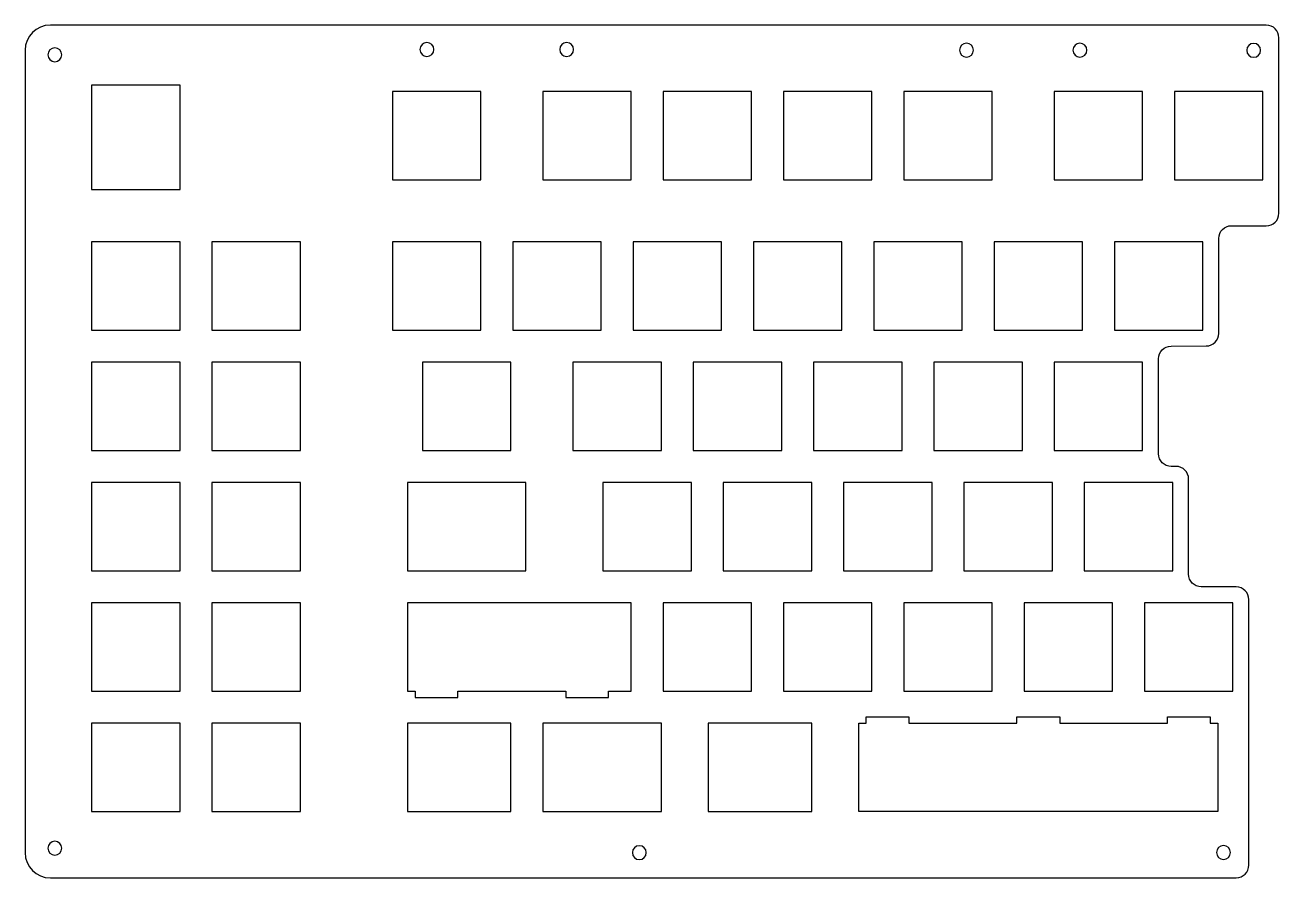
# Model space of a CAD drawing. Header units: inches. Extents: x 51 to 249, y -218 to -83.
import ezdxf

# ---------------------------------------------------------------- set-up
doc = ezdxf.new("R2010")
doc.units = ezdxf.units.IN
doc.header["$MEASUREMENT"] = 0
doc.layers.add('Layer 1', color=7, linetype='Continuous')

# ---------------------------------------------------------------- blocks, each defined once
blk = doc.blocks.new('block 2')
at = {"layer": 'Layer 1', "color": 7, "lineweight": 25, "true_color": 0xffffff}
blk.add_lwpolyline([(108.96, -107.25), (122.96, -107.25), (122.96, -93.25), (108.96, -93.25), (108.96, -107.25)], dxfattribs=at)
blk = doc.blocks.new('block 3')
at = {"layer": 'Layer 1', "color": 7, "lineweight": 25, "true_color": 0xffffff}
blk.add_lwpolyline([(132.77, -107.25), (146.77, -107.25), (146.77, -93.25), (132.77, -93.25), (132.77, -107.25)], dxfattribs=at)
blk = doc.blocks.new('block 4')
at = {"layer": 'Layer 1', "color": 7, "lineweight": 25, "true_color": 0xffffff}
blk.add_lwpolyline([(151.82, -107.25), (165.82, -107.25), (165.82, -93.25), (151.82, -93.25), (151.82, -107.25)], dxfattribs=at)
blk = doc.blocks.new('block 5')
at = {"layer": 'Layer 1', "color": 7, "lineweight": 25, "true_color": 0xffffff}
blk.add_lwpolyline([(170.87, -107.25), (184.87, -107.25), (184.87, -93.25), (170.87, -93.25), (170.87, -107.25)], dxfattribs=at)
blk = doc.blocks.new('block 6')
at = {"layer": 'Layer 1', "color": 7, "lineweight": 25, "true_color": 0xffffff}
blk.add_lwpolyline([(189.92, -107.25), (203.92, -107.25), (203.92, -93.25), (189.92, -93.25), (189.92, -107.25)], dxfattribs=at)
blk = doc.blocks.new('block 7')
at = {"layer": 'Layer 1', "color": 7, "lineweight": 25, "true_color": 0xffffff}
blk.add_lwpolyline([(213.74, -107.25), (227.74, -107.25), (227.74, -93.25), (213.74, -93.25), (213.74, -107.25)], dxfattribs=at)
blk = doc.blocks.new('block 8')
at = {"layer": 'Layer 1', "color": 7, "lineweight": 25, "true_color": 0xffffff}
blk.add_lwpolyline([(232.79, -107.25), (246.79, -107.25), (246.79, -93.25), (232.79, -93.25), (232.79, -107.25)], dxfattribs=at)
blk = doc.blocks.new('block 9')
at = {"layer": 'Layer 1', "color": 7, "lineweight": 25, "true_color": 0xffffff}
blk.add_lwpolyline([(108.96, -131.06), (122.96, -131.06), (122.96, -117.06), (108.96, -117.06), (108.96, -131.06)], dxfattribs=at)
blk = doc.blocks.new('block 10')
at = {"layer": 'Layer 1', "color": 7, "lineweight": 25, "true_color": 0xffffff}
blk.add_lwpolyline([(128.01, -131.06), (142.01, -131.06), (142.01, -117.06), (128.01, -117.06), (128.01, -131.06)], dxfattribs=at)
blk = doc.blocks.new('block 11')
at = {"layer": 'Layer 1', "color": 7, "lineweight": 25, "true_color": 0xffffff}
blk.add_lwpolyline([(147.06, -131.06), (161.06, -131.06), (161.06, -117.06), (147.06, -117.06), (147.06, -131.06)], dxfattribs=at)
blk = doc.blocks.new('block 12')
at = {"layer": 'Layer 1', "color": 7, "lineweight": 25, "true_color": 0xffffff}
blk.add_lwpolyline([(166.11, -131.06), (180.11, -131.06), (180.11, -117.06), (166.11, -117.06), (166.11, -131.06)], dxfattribs=at)
blk = doc.blocks.new('block 13')
at = {"layer": 'Layer 1', "color": 7, "lineweight": 25, "true_color": 0xffffff}
blk.add_lwpolyline([(185.16, -131.06), (199.16, -131.06), (199.16, -117.06), (185.16, -117.06), (185.16, -131.06)], dxfattribs=at)
blk = doc.blocks.new('block 14')
at = {"layer": 'Layer 1', "color": 7, "lineweight": 25, "true_color": 0xffffff}
blk.add_lwpolyline([(204.21, -131.06), (218.21, -131.06), (218.21, -117.06), (204.21, -117.06), (204.21, -131.06)], dxfattribs=at)
blk = doc.blocks.new('block 15')
at = {"layer": 'Layer 1', "color": 7, "lineweight": 25, "true_color": 0xffffff}
blk.add_lwpolyline([(223.26, -131.06), (237.26, -131.06), (237.26, -117.06), (223.26, -117.06), (223.26, -131.06)], dxfattribs=at)
blk = doc.blocks.new('block 16')
at = {"layer": 'Layer 1', "color": 7, "lineweight": 25, "true_color": 0xffffff}
blk.add_lwpolyline([(113.72, -150.11), (127.72, -150.11), (127.72, -136.11), (113.72, -136.11), (113.72, -150.11)], dxfattribs=at)
blk = doc.blocks.new('block 17')
at = {"layer": 'Layer 1', "color": 7, "lineweight": 25, "true_color": 0xffffff}
blk.add_lwpolyline([(137.54, -150.11), (151.54, -150.11), (151.54, -136.11), (137.54, -136.11), (137.54, -150.11)], dxfattribs=at)
blk = doc.blocks.new('block 18')
at = {"layer": 'Layer 1', "color": 7, "lineweight": 25, "true_color": 0xffffff}
blk.add_lwpolyline([(156.59, -150.11), (170.59, -150.11), (170.59, -136.11), (156.59, -136.11), (156.59, -150.11)], dxfattribs=at)
blk = doc.blocks.new('block 19')
at = {"layer": 'Layer 1', "color": 7, "lineweight": 25, "true_color": 0xffffff}
blk.add_lwpolyline([(175.64, -150.11), (189.64, -150.11), (189.64, -136.11), (175.64, -136.11), (175.64, -150.11)], dxfattribs=at)
blk = doc.blocks.new('block 20')
at = {"layer": 'Layer 1', "color": 7, "lineweight": 25, "true_color": 0xffffff}
blk.add_lwpolyline([(194.69, -150.11), (208.69, -150.11), (208.69, -136.11), (194.69, -136.11), (194.69, -150.11)], dxfattribs=at)
blk = doc.blocks.new('block 21')
at = {"layer": 'Layer 1', "color": 7, "lineweight": 25, "true_color": 0xffffff}
blk.add_lwpolyline([(213.74, -150.11), (227.74, -150.11), (227.74, -136.11), (213.74, -136.11), (213.74, -150.11)], dxfattribs=at)
blk = doc.blocks.new('block 22')
at = {"layer": 'Layer 1', "color": 7, "lineweight": 25, "true_color": 0xffffff}
blk.add_lwpolyline([(142.3, -169.16), (156.3, -169.16), (156.3, -155.16), (142.3, -155.16), (142.3, -169.16)], dxfattribs=at)
blk = doc.blocks.new('block 23')
at = {"layer": 'Layer 1', "color": 7, "lineweight": 25, "true_color": 0xffffff}
blk.add_lwpolyline([(161.35, -169.16), (175.35, -169.16), (175.35, -155.16), (161.35, -155.16), (161.35, -169.16)], dxfattribs=at)
blk = doc.blocks.new('block 24')
at = {"layer": 'Layer 1', "color": 7, "lineweight": 25, "true_color": 0xffffff}
blk.add_lwpolyline([(180.4, -169.16), (194.4, -169.16), (194.4, -155.16), (180.4, -155.16), (180.4, -169.16)], dxfattribs=at)
blk = doc.blocks.new('block 25')
at = {"layer": 'Layer 1', "color": 7, "lineweight": 25, "true_color": 0xffffff}
blk.add_lwpolyline([(199.45, -169.16), (213.45, -169.16), (213.45, -155.16), (199.45, -155.16), (199.45, -169.16)], dxfattribs=at)
blk = doc.blocks.new('block 26')
at = {"layer": 'Layer 1', "color": 7, "lineweight": 25, "true_color": 0xffffff}
blk.add_lwpolyline([(218.5, -169.16), (232.5, -169.16), (232.5, -155.16), (218.5, -155.16), (218.5, -169.16)], dxfattribs=at)
blk = doc.blocks.new('block 27')
at = {"layer": 'Layer 1', "color": 7, "lineweight": 25, "true_color": 0xffffff}
blk.add_lwpolyline([(151.82, -188.21), (165.82, -188.21), (165.82, -174.21), (151.82, -174.21), (151.82, -188.21)], dxfattribs=at)
blk = doc.blocks.new('block 28')
at = {"layer": 'Layer 1', "color": 7, "lineweight": 25, "true_color": 0xffffff}
blk.add_lwpolyline([(170.87, -188.21), (184.87, -188.21), (184.87, -174.21), (170.87, -174.21), (170.87, -188.21)], dxfattribs=at)
blk = doc.blocks.new('block 29')
at = {"layer": 'Layer 1', "color": 7, "lineweight": 25, "true_color": 0xffffff}
blk.add_lwpolyline([(189.92, -188.21), (203.92, -188.21), (203.92, -174.21), (189.92, -174.21), (189.92, -188.21)], dxfattribs=at)
blk = doc.blocks.new('block 30')
at = {"layer": 'Layer 1', "color": 7, "lineweight": 25, "true_color": 0xffffff}
blk.add_lwpolyline([(208.97, -188.21), (222.97, -188.21), (222.97, -174.21), (208.97, -174.21), (208.97, -188.21)], dxfattribs=at)
blk = doc.blocks.new('block 31')
at = {"layer": 'Layer 1', "color": 7, "lineweight": 25, "true_color": 0xffffff}
blk.add_lwpolyline([(228.02, -188.21), (242.02, -188.21), (242.02, -174.21), (228.02, -174.21), (228.02, -188.21)], dxfattribs=at)
blk = doc.blocks.new('block 32')
at = {"layer": 'Layer 1', "color": 7, "lineweight": 25, "true_color": 0xffffff}
blk.add_lwpolyline([(61.34, -108.75), (75.34, -108.75), (75.34, -92.25), (61.34, -92.25), (61.34, -108.75)], dxfattribs=at)
blk = doc.blocks.new('block 33')
at = {"layer": 'Layer 1', "color": 7, "lineweight": 25, "true_color": 0xffffff}
blk.add_lwpolyline([(61.34, -131.06), (75.34, -131.06), (75.34, -117.06), (61.34, -117.06), (61.34, -131.06)], dxfattribs=at)
blk = doc.blocks.new('block 34')
at = {"layer": 'Layer 1', "color": 7, "lineweight": 25, "true_color": 0xffffff}
blk.add_lwpolyline([(80.39, -131.06), (94.39, -131.06), (94.39, -117.06), (80.39, -117.06), (80.39, -131.06)], dxfattribs=at)
blk = doc.blocks.new('block 35')
at = {"layer": 'Layer 1', "color": 7, "lineweight": 25, "true_color": 0xffffff}
blk.add_lwpolyline([(61.34, -150.11), (75.34, -150.11), (75.34, -136.11), (61.34, -136.11), (61.34, -150.11)], dxfattribs=at)
blk = doc.blocks.new('block 36')
at = {"layer": 'Layer 1', "color": 7, "lineweight": 25, "true_color": 0xffffff}
blk.add_lwpolyline([(80.39, -150.11), (94.39, -150.11), (94.39, -136.11), (80.39, -136.11), (80.39, -150.11)], dxfattribs=at)
blk = doc.blocks.new('block 37')
at = {"layer": 'Layer 1', "color": 7, "lineweight": 25, "true_color": 0xffffff}
blk.add_lwpolyline([(61.34, -169.16), (75.34, -169.16), (75.34, -155.16), (61.34, -155.16), (61.34, -169.16)], dxfattribs=at)
blk = doc.blocks.new('block 38')
at = {"layer": 'Layer 1', "color": 7, "lineweight": 25, "true_color": 0xffffff}
blk.add_lwpolyline([(80.39, -169.16), (94.39, -169.16), (94.39, -155.16), (80.39, -155.16), (80.39, -169.16)], dxfattribs=at)
blk = doc.blocks.new('block 39')
at = {"layer": 'Layer 1', "color": 7, "lineweight": 25, "true_color": 0xffffff}
blk.add_lwpolyline([(61.34, -188.21), (75.34, -188.21), (75.34, -174.21), (61.34, -174.21), (61.34, -188.21)], dxfattribs=at)
blk = doc.blocks.new('block 40')
at = {"layer": 'Layer 1', "color": 7, "lineweight": 25, "true_color": 0xffffff}
blk.add_lwpolyline([(80.39, -188.21), (94.39, -188.21), (94.39, -174.21), (80.39, -174.21), (80.39, -188.21)], dxfattribs=at)
blk = doc.blocks.new('block 41')
at = {"layer": 'Layer 1', "color": 7, "lineweight": 25, "true_color": 0xffffff}
blk.add_lwpolyline([(61.34, -207.26), (75.34, -207.26), (75.34, -193.26), (61.34, -193.26), (61.34, -207.26)], dxfattribs=at)
blk = doc.blocks.new('block 42')
at = {"layer": 'Layer 1', "color": 7, "lineweight": 25, "true_color": 0xffffff}
blk.add_lwpolyline([(80.39, -207.26), (94.39, -207.26), (94.39, -193.26), (80.39, -193.26), (80.39, -207.26)], dxfattribs=at)

msp = doc.modelspace()

# ---------------------------------------------------------------- linework, layer by layer
at = {"layer": 'Layer 1', "color": 7, "lineweight": 25, "true_color": 0xffffff}
for points in [[(125.34, -155.16), (116.11, -155.16), (111.34, -155.16), (111.34, -169.16), (116.11, -169.16), (125.34, -169.16), (130.11, -169.16), (130.11, -155.16), (125.34, -155.16)], [(134.87, -174.21), (132.77, -174.21), (125.34, -174.21), (120.87, -174.21), (111.34, -174.21), (111.34, -188.21), (112.55, -188.21), (112.55, -189.21), (119.3, -189.21), (119.3, -188.21), (120.87, -188.21), (125.34, -188.21), (132.77, -188.21), (134.87, -188.21), (136.43, -188.21), (136.43, -189.21), (143.18, -189.21), (143.18, -188.21), (146.77, -188.21), (146.77, -174.21), (134.87, -174.21)], [(230.12, -207.26), (225.64, -207.26), (218.21, -207.26), (216.12, -207.26), (206.31, -207.26), (204.21, -207.26), (199.16, -207.26), (196.78, -207.26), (192.31, -207.26), (185.16, -207.26), (182.78, -207.26), (182.78, -193.26), (183.99, -193.26), (183.99, -192.26), (190.74, -192.26), (190.74, -193.26), (192.31, -193.26), (196.78, -193.26), (199.16, -193.26), (204.21, -193.26), (206.31, -193.26), (207.8, -193.26), (207.8, -192.26), (207.87, -192.26), (214.55, -192.26), (214.62, -192.26), (214.62, -193.26), (216.12, -193.26), (218.21, -193.26), (225.64, -193.26), (230.12, -193.26), (231.68, -193.26), (231.68, -192.26), (238.43, -192.26), (238.43, -193.26), (239.64, -193.26), (239.64, -207.26), (230.12, -207.26)], [(125.34, -193.26), (113.72, -193.26), (111.34, -193.26), (111.34, -207.26), (113.72, -207.26), (125.34, -207.26), (127.72, -207.26), (127.72, -193.26), (125.34, -193.26)], [(149.16, -193.26), (146.77, -193.26), (137.54, -193.26), (135.16, -193.26), (132.77, -193.26), (132.77, -207.26), (135.16, -207.26), (137.54, -207.26), (146.77, -207.26), (149.16, -207.26), (151.54, -207.26), (151.54, -193.26), (149.16, -193.26)], [(172.97, -193.26), (161.35, -193.26), (158.97, -193.26), (158.97, -207.26), (161.35, -207.26), (172.97, -207.26), (175.35, -207.26), (175.35, -193.26), (172.97, -193.26)]]:
    msp.add_lwpolyline(points, dxfattribs=at)
at = {"layer": 'Layer 1', "color": 175, "lineweight": 25, "true_color": 0x48499e}
msp.add_open_spline([(54.81, -82.72), (54.81, -82.72), (247.31, -82.73), (247.31, -82.73), (248.42, -82.73), (249.31, -83.62), (249.31, -84.73), (249.31, -84.73), (249.31, -112.52), (249.31, -112.52), (249.31, -113.63), (248.41, -114.53), (247.3, -114.52), (247.3, -114.52), (241.8, -114.5), (241.8, -114.5), (240.69, -114.49), (239.79, -115.39), (239.79, -116.5), (239.79, -116.5), (239.79, -131.54), (239.79, -131.54), (239.79, -132.65), (238.89, -133.54), (237.79, -133.54), (237.79, -133.54), (232.26, -133.56), (232.26, -133.56), (231.15, -133.56), (230.26, -134.45), (230.26, -135.56), (230.26, -135.56), (230.26, -150.61), (230.26, -150.61), (230.26, -151.71), (231.16, -152.61), (232.26, -152.61), (232.26, -152.61), (233.02, -152.61), (233.02, -152.61), (234.13, -152.61), (235.02, -153.51), (235.02, -154.61), (235.02, -154.61), (235.02, -169.67), (235.02, -169.67), (235.02, -170.77), (235.91, -171.66), (237.01, -171.67), (237.01, -171.67), (242.56, -171.7), (242.56, -171.7), (243.66, -171.71), (244.55, -172.6), (244.55, -173.7), (244.55, -173.7), (244.55, -215.75), (244.55, -215.75), (244.55, -216.86), (243.65, -217.75), (242.55, -217.75), (242.55, -217.75), (54.81, -217.78), (54.81, -217.78), (52.6, -217.78), (50.81, -215.99), (50.81, -213.78), (50.81, -213.78), (50.81, -86.72), (50.81, -86.72), (50.81, -84.51), (52.6, -82.72), (54.81, -82.72)], degree=3, knots=[0, 0, 0, 0, 1, 1, 1, 2, 2, 2, 3, 3, 3, 4, 4, 4, 5, 5, 5, 6, 6, 6, 7, 7, 7, 8, 8, 8, 9, 9, 9, 10, 10, 10, 11, 11, 11, 12, 12, 12, 13, 13, 13, 14, 14, 14, 15, 15, 15, 16, 16, 16, 17, 17, 17, 18, 18, 18, 19, 19, 19, 20, 20, 20, 21, 21, 21, 22, 22, 22, 23, 23, 23, 24, 24, 24, 24], dxfattribs=at)
at = {"layer": 'Layer 1', "color": 195, "lineweight": 25, "true_color": 0x794d9e}
for points in [[(56.61, -87.42), (56.61, -88.03), (56.12, -88.52), (55.51, -88.52), (54.9, -88.52), (54.41, -88.03), (54.41, -87.42), (54.41, -86.81), (54.9, -86.32), (55.51, -86.32), (56.12, -86.32), (56.61, -86.81), (56.61, -87.42)], [(115.53, -86.6), (115.53, -87.2), (115.04, -87.7), (114.43, -87.7), (113.82, -87.7), (113.33, -87.2), (113.33, -86.6), (113.33, -85.99), (113.82, -85.5), (114.43, -85.5), (115.04, -85.5), (115.53, -85.99), (115.53, -86.6)], [(137.65, -86.6), (137.65, -87.2), (137.15, -87.7), (136.55, -87.7), (135.94, -87.7), (135.45, -87.2), (135.45, -86.6), (135.45, -85.99), (135.94, -85.5), (136.55, -85.5), (137.15, -85.5), (137.65, -85.99), (137.65, -86.6)], [(200.96, -86.69), (200.96, -87.3), (200.46, -87.79), (199.86, -87.79), (199.25, -87.79), (198.76, -87.3), (198.76, -86.69), (198.76, -86.09), (199.25, -85.59), (199.86, -85.59), (200.46, -85.59), (200.96, -86.09), (200.96, -86.69)], [(218.91, -86.69), (218.91, -87.3), (218.42, -87.79), (217.81, -87.79), (217.2, -87.79), (216.71, -87.3), (216.71, -86.69), (216.71, -86.09), (217.2, -85.59), (217.81, -85.59), (218.42, -85.59), (218.91, -86.09), (218.91, -86.69)], [(246.41, -86.72), (246.41, -87.33), (245.92, -87.82), (245.31, -87.82), (244.7, -87.82), (244.21, -87.33), (244.21, -86.72), (244.21, -86.11), (244.7, -85.62), (245.31, -85.62), (245.92, -85.62), (246.41, -86.11), (246.41, -86.72)], [(56.61, -213.08), (56.61, -213.69), (56.12, -214.18), (55.51, -214.18), (54.9, -214.18), (54.41, -213.69), (54.41, -213.08), (54.41, -212.48), (54.9, -211.98), (55.51, -211.98), (56.12, -211.98), (56.61, -212.48), (56.61, -213.08)], [(149.15, -213.78), (149.15, -214.39), (148.66, -214.88), (148.05, -214.88), (147.44, -214.88), (146.95, -214.39), (146.95, -213.78), (146.95, -213.18), (147.44, -212.68), (148.05, -212.68), (148.66, -212.68), (149.15, -213.18), (149.15, -213.78)], [(241.65, -213.76), (241.65, -214.37), (241.16, -214.86), (240.55, -214.86), (239.94, -214.86), (239.45, -214.37), (239.45, -213.76), (239.45, -213.15), (239.94, -212.66), (240.55, -212.66), (241.16, -212.66), (241.65, -213.15), (241.65, -213.76)]]:
    msp.add_open_spline(points, degree=3, knots=[0, 0, 0, 0, 1, 1, 1, 2, 2, 2, 3, 3, 3, 4, 4, 4, 4], dxfattribs=at)

# ---------------------------------------------------------------- block references
at = {"layer": 'Layer 1'}
for name in ['block 32', 'block 2', 'block 3', 'block 4', 'block 5', 'block 6', 'block 7', 'block 8', 'block 33', 'block 34', 'block 9', 'block 10', 'block 11', 'block 12', 'block 13', 'block 14', 'block 15', 'block 35', 'block 36', 'block 16', 'block 17', 'block 18', 'block 19', 'block 20', 'block 21', 'block 37', 'block 38', 'block 22', 'block 23', 'block 24', 'block 25', 'block 26', 'block 39', 'block 40', 'block 27', 'block 28', 'block 29', 'block 30', 'block 31', 'block 41', 'block 42']:
    msp.add_blockref(name, (0, 0), dxfattribs=at)

doc.saveas('drawing.dxf')
